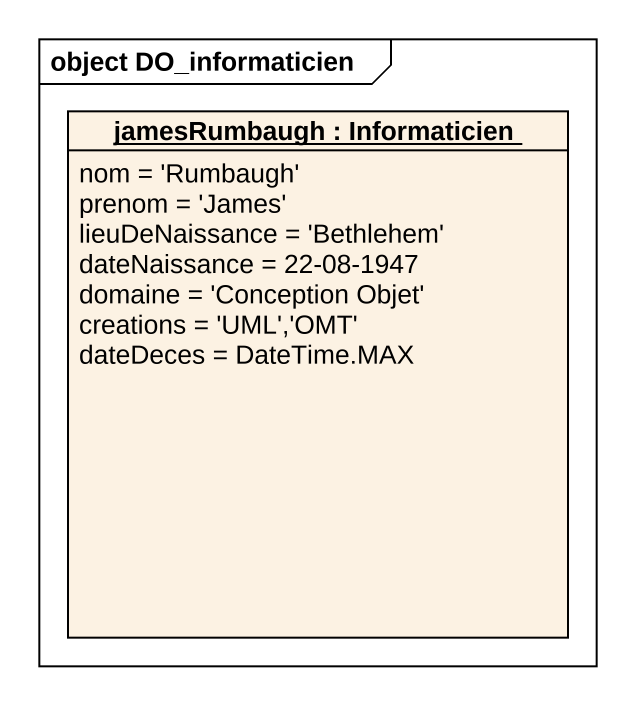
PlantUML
@startuml
mainframe object DO_informaticien
hide circle
hide empty members
object "jamesRumbaugh : Informaticien" as jamesRumbaugh {
  nom = 'Rumbaugh'
  prenom = 'James'
  lieuDeNaissance = 'Bethlehem'
  dateNaissance = 22-08-1947
  domaine = 'Conception Objet'
  creations = 'UML','OMT'
  dateDeces = DateTime.MAX
}
@enduml
